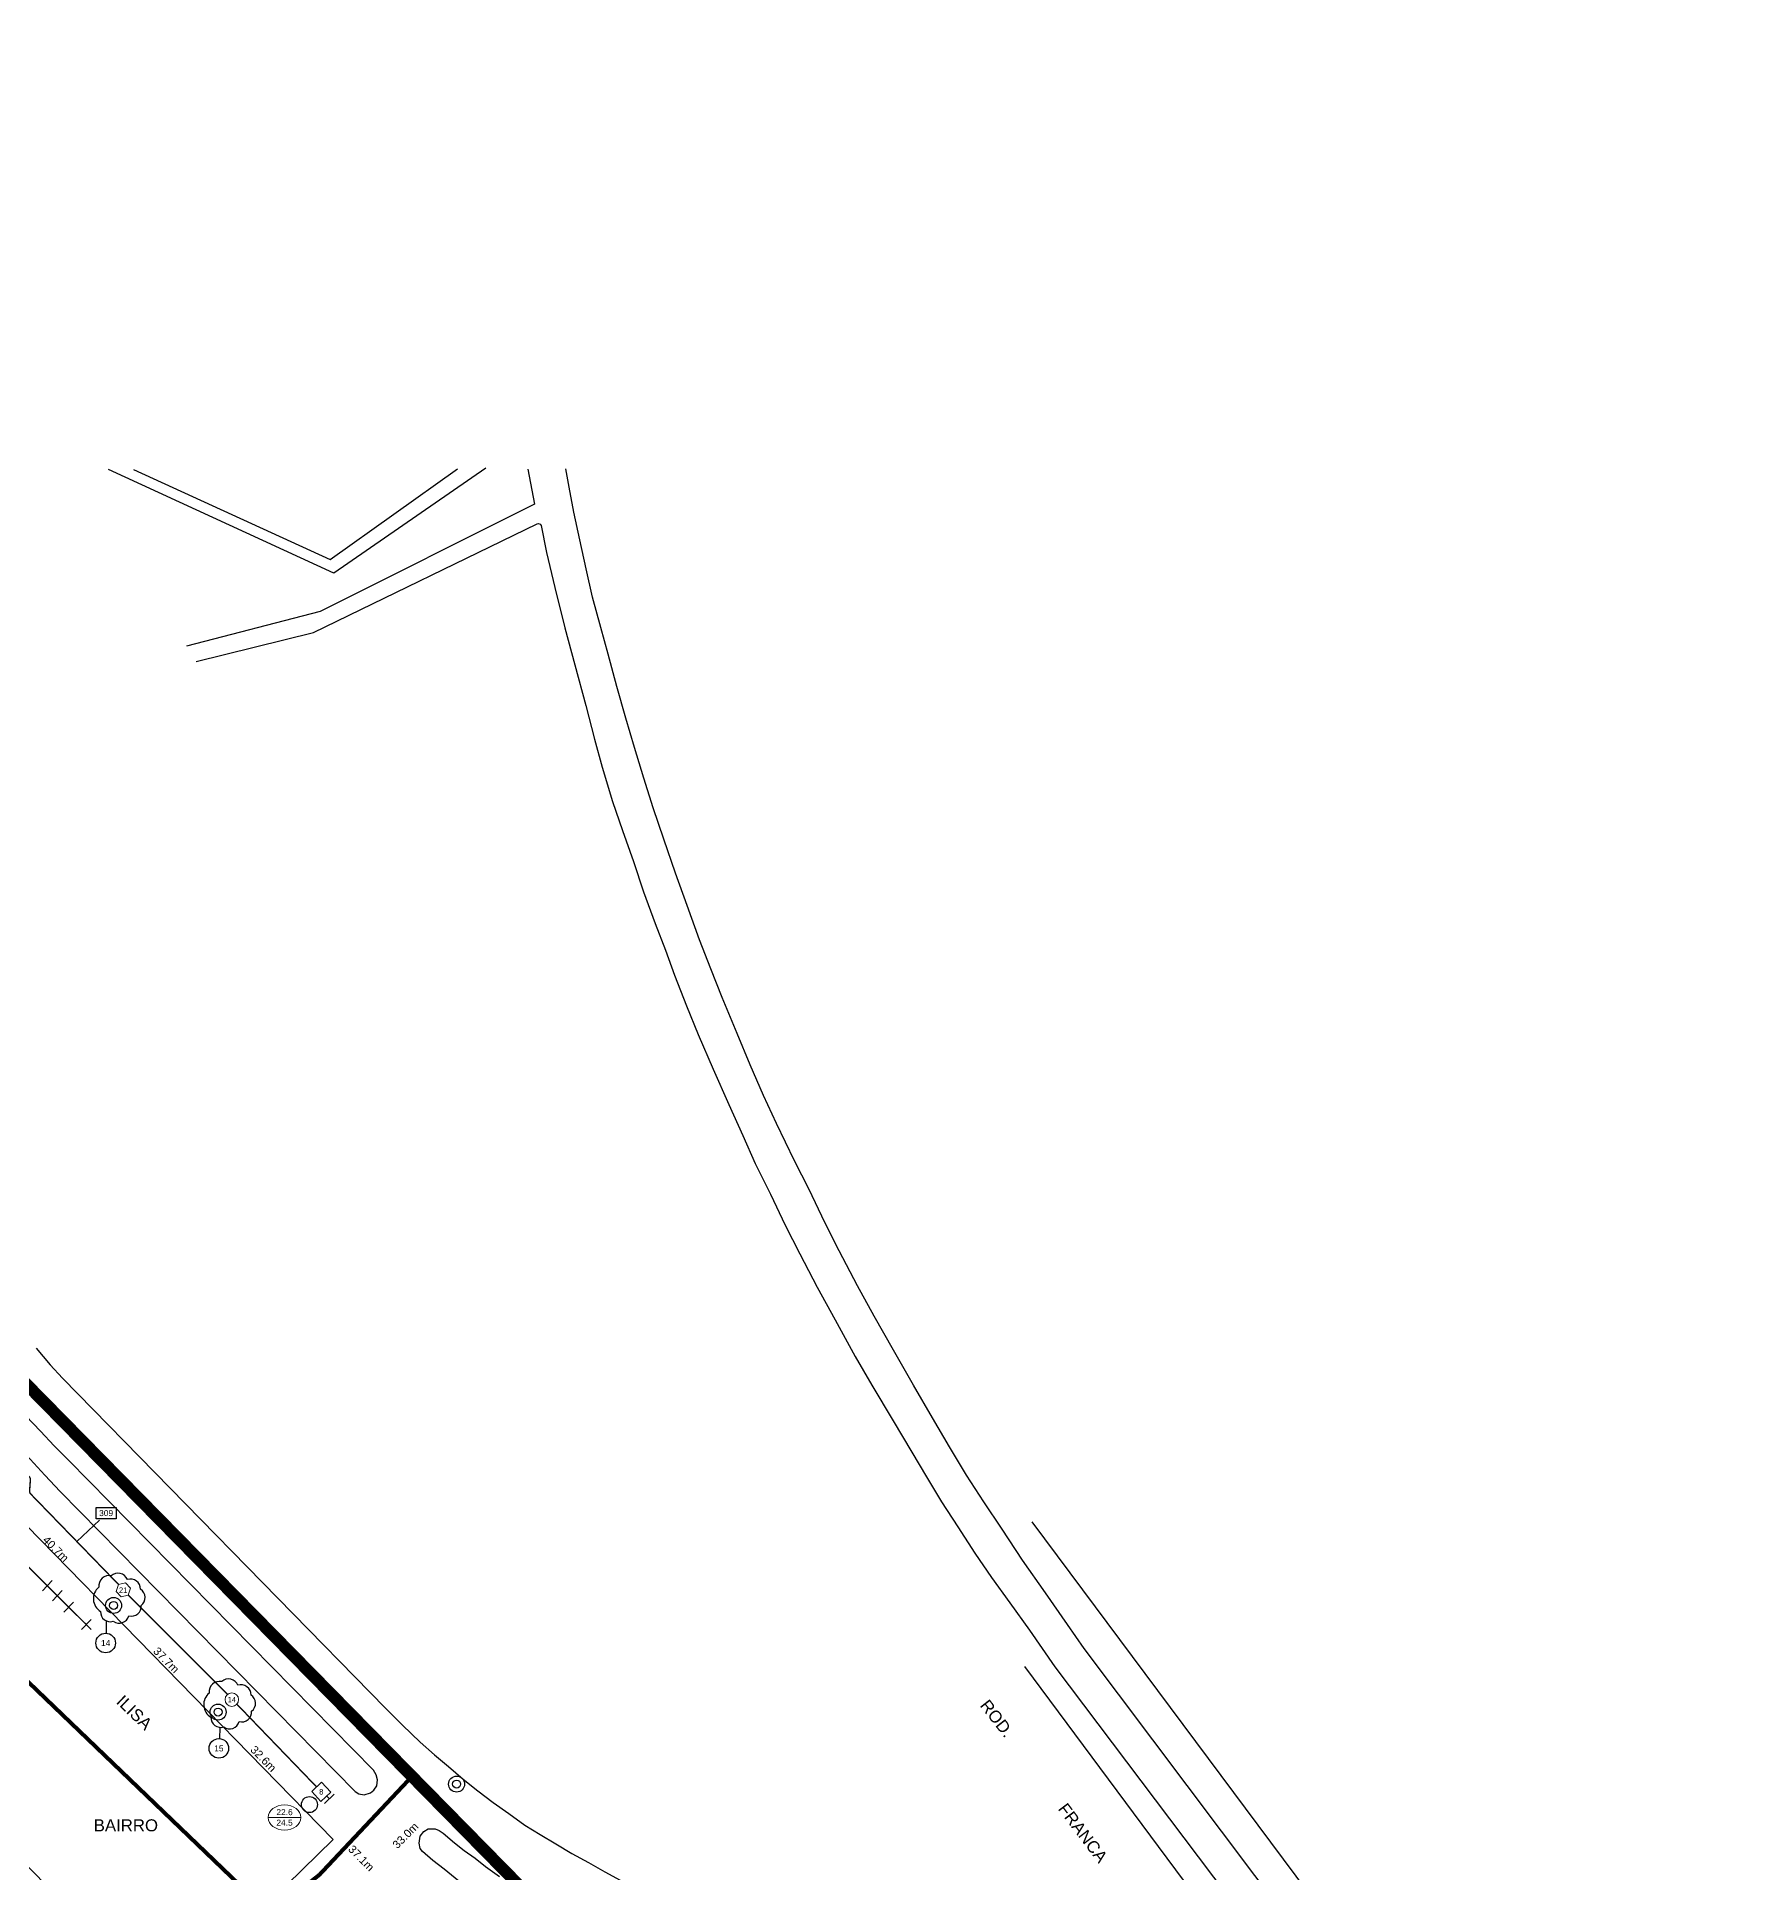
# Model space of a CAD drawing. Header units: inches. Extents: x 246034 to 247769, y 7726337 to 7727523.
# Drawn here: x 247135.7 to 247560.6, y 7727047.2 to 7727506.1 of the extents above; entities that cross this region are included whole.
import ezdxf
from ezdxf.enums import TextEntityAlignment as Align

# ---------------------------------------------------------------- set-up
doc = ezdxf.new("R2010")
doc.units = ezdxf.units.IN
doc.header["$LTSCALE"] = 6
doc.header["$MEASUREMENT"] = 0
doc.linetypes.add('DASHED', pattern=[0.75, 0.5, -0.25])
doc.linetypes.add('PHANTOMX2', pattern=[5, 2.5, -0.5, 0.5, -0.5, 0.5, -0.5])
for name, color, linetype in [('ALTERAÇÃO', 4, 'Continuous'), ('ANOTACOES', 6, 'Continuous'), ('DISTANCIA', 7, 'Continuous'), ('LIMITE', 5, 'PHANTOMX2'), ('NET-CBTR', 3, 'DASHED'), ('NET_UPGRADE', 7, 'Continuous'), ('POSTES', 1, 'Continuous'), ('QUADRAS', 7, 'Continuous'), ('RODOVIA', 3, 'Continuous'), ('RUAS', 7, 'Continuous')]:
    doc.layers.add(name, color=color, linetype=linetype)
doc.layers.add('NET-LIMCEL', color=9, linetype='PHANTOMX2', lineweight=50, true_color=0x808080)
doc.layers.add('NET-TAP', color=1, linetype='Continuous', lineweight=20)
doc.layers.add('NET-TERM', color=1, linetype='Continuous', lineweight=20)
doc.styles.add('Folhas_CAD', font='arial.ttf')
doc.styles.get("Standard").update_dxf_attribs({"font": 'arial.ttf'})
doc.dimstyles.get("Standard").update_dxf_attribs({"dimtxt": 0.18, "dimasz": 0.18, "dimexe": 0.18, "dimexo": 0.0625, "dimgap": 0.09, "dimtad": 0, "dimtih": 1, "dimtoh": 1, "dimdec": 4, "dimzin": 0, "dimdsep": 46, "dimtxsty": 'Standard', "dimcen": 0.09, "dimadec": 0, "dimazin": 0, "dimtfac": 1, "dimtdec": 4, "dimtofl": 0, "dimtmove": 0, "dimatfit": 3, "dimfxl": 1, "dimtolj": 1, "dimtzin": 0, "dimarcsym": 0})

# ---------------------------------------------------------------- blocks, each defined once
blk = doc.blocks.new('P_MAD')
at = {"layer": 'POSTES', "linetype": 'ByBlock'}
blk.add_circle((0, 0), 2, dxfattribs=at)
at = {"layer": 'POSTES', "flags": 1}
for tag, p in [('POSTE', (0.08, 2.76)), ('ASS', (-0.01, 2.33))]:
    blk.add_attdef(tag, text='', height=0.275, dxfattribs=at).set_placement(p, align=Align.MIDDLE)
blk = doc.blocks.new('P_C_TUB')
at = {"layer": 'POSTES', "linetype": 'ByBlock'}
for radius in [2, 1]:
    blk.add_circle((0, 0), radius, dxfattribs=at)
at = {"layer": 'POSTES', "flags": 1}
for tag, p in [('POSTE', (0.08, 2.76)), ('ASS', (-0.01, 2.33))]:
    blk.add_attdef(tag, text='', height=0.275, dxfattribs=at).set_placement(p, align=Align.MIDDLE)
blk = doc.blocks.new('TERMINAL')
blk.add_line((-1, 0), (0, 0))
blk.add_lwpolyline([(-1, -1.6875), (-1, 1.6875)])
blk = doc.blocks.new('TAP2')
at = {"color": 0}
blk.add_circle((1.69, 0), 1.69, dxfattribs=at)
blk.add_attdef('DBVAL', text='', height=1.35, dxfattribs=at).set_placement((1.69, 0), align=Align.MIDDLE)
blk = doc.blocks.new('TAP4')
blk.add_lwpolyline([(3.38, -1.69), (0, -1.69), (0, 1.69), (3.38, 1.69)], close=True)
at = {"color": 0}
blk.add_attdef('DBVAL', text='', height=1.35, dxfattribs=at).set_placement((1.69, 0), align=Align.MIDDLE)
blk = doc.blocks.new('TAP8')
blk.add_lwpolyline([(0.92, 1.59), (0, 0), (0.92, -1.59), (2.76, -1.59), (3.68, 0), (2.76, 1.59)], close=True)
blk.add_attdef('DBVAL', text='', height=1.35).set_placement((1.77, -0.06), align=Align.MIDDLE)
blk = doc.blocks.new('HI-LOW')
blk.add_lwpolyline([(-4.1, 0), (4.1, 0)])
blk.add_ellipse((0, 0), major_axis=(4.1, 0), ratio=0.768293)
for tag, p in [('END-HI', (0, 1.33)), ('END-LO', (0, -1.29))]:
    blk.add_attdef(tag, text='', height=1.5).set_placement(p, align=Align.MIDDLE_CENTER)
blk = doc.blocks.new('CX_CodUpgrade')
blk.add_circle((-0.13, 0.04), 2.45)
at = {"color": 1, "flags": 1}
for tag, p in [('RETIRAR1', (4.74, 11.47)), ('RETIRAR2', (4.74, 7.94)), ('NOVO1', (28.33, 11.47)), ('NOVO2', (28.33, 7.94)), ('RETIRAR3', (4.74, 4.42)), ('NOVO3', (28.33, 4.42)), ('RETIRAR4', (4.74, 0.89)), ('NOVO4', (28.33, 0.9)), ('RETIRAR5', (4.74, -2.63)), ('NOVO5', (28.33, -2.63)), ('RETIRAR6', (4.74, -6.15)), ('RETIRAR7', (4.74, -9.68)), ('NOVO6', (28.33, -6.15)), ('NOVO7', (28.33, -9.68)), ('RETIRAR8', (4.74, -13.2)), ('NOVO8', (28.33, -13.2)), ('RETIRAR9', (4.74, -16.73)), ('NOVO9', (28.33, -16.73))]:
    blk.add_attdef(tag, p, '', height=1.5, dxfattribs=at)
at = {"color": 7, "flags": 1}
for tag, p in [('ANTIGO1', (17.16, 11.46)), ('ANTIGO2', (17.16, 7.94)), ('ANTIGO3', (17.16, 4.41)), ('ANTIGO4', (17.16, 0.89)), ('ANTIGO5', (17.16, -2.63)), ('ANTIGO6', (17.16, -6.16)), ('ANTIGO7', (17.16, -9.68)), ('ANTIGO8', (17.16, -13.21)), ('ANTIGO9', (17.16, -16.73))]:
    blk.add_attdef(tag, p, '', height=1.5, dxfattribs=at)
at = {"color": 1}
blk.add_attdef('CODIGO', text='', height=1.5, dxfattribs=at).set_placement((-0.13, 0.04), align=Align.MIDDLE_CENTER)
blk = doc.blocks.new('CX_CodUpgradeCabo')
blk.add_lwpolyline([(-2.63, 1.45), (2.37, 1.45), (2.37, -1.4), (-2.63, -1.4)], close=True)
at = {"color": 1}
blk.add_attdef('CODIGO', text='', height=1.5, dxfattribs=at).set_placement((-0.13, 0.04), align=Align.MIDDLE_CENTER)
at = {"color": 1, "style": 'Folhas_CAD', "flags": 1}
for tag, p in [('SERVICO', (5.97, 0.89)), ('TIPO', (17.92, 0.89)), ('COMP', (25.22, 0.89))]:
    blk.add_attdef(tag, p, '', height=1.5, dxfattribs=at)
blk = doc.blocks.new('EXCLUIR_CABOdwg')
at = {"layer": 'ANOTACOES', "color": 4}
for points in [[(-1.24, 1.23), (1.24, -1.23)], [(-1.2, -1.28), (1.21, 1.29)]]:
    blk.add_lwpolyline(points, dxfattribs=at)

msp = doc.modelspace()

# ---------------------------------------------------------------- linework, layer by layer
at = {"layer": 'LIMITE', "linetype": 'Continuous', "const_width": 3}
msp.add_lwpolyline([(246803.54, 7727504.62), (247403.19, 7726894.55), (247432.45, 7726922.11), (247461.64, 7726867.48), (247475.54, 7726767.94), (247473.22, 7726695.02), (247472.76, 7726641.31), (247485.27, 7726556.59), (247405.99, 7726517.49), (247361.51, 7726563.79), (247112.71, 7726442.48), (247147.92, 7726399.42), (247053.32, 7726359.97)], dxfattribs=at)
at = {"layer": 'NET-CBTR'}
msp.add_lwpolyline([(247037.55, 7727201.24, 0.35, 0.35, 0), (247037.49, 7727201.48, 0.35, 0.35, -0.427207), (247037.88, 7727202.09, 0.35, 0.35, 0), (247038.76, 7727202.27, 0.35, 0.35, 0.14593), (247039.27, 7727202.54, 0.35, 0.35, 0), (247055.62, 7727218.71, 0.35, 0.35, 0), (247055.62, 7727218.71, 0.35, 0.35, -1.383418), (247057.61, 7727220.7, 0.35, 0.35, 0), (247058.36, 7727221.47, 0.35, 0.35, -0.419534), (247059.79, 7727221.47, 0.35, 0.35, 0), (247133.86, 7727146.14, 0.35, 0.35, -0.215505), (247134.14, 7727145.36, 0.35, 0.35, 0), (247133.94, 7727142.59, 0.35, 0.35, 0.213805), (247134.22, 7727141.82, 0.35, 0.35, 0), (247156.15, 7727119.22, 0, 0, 0)], format="xyseb", dxfattribs=at)
at = {"layer": 'NET-CBTR', "const_width": 0.35}
for points in [[(247121.92, 7727135.29), (247148.16, 7727109.12)], [(247158.63, 7727116.51), (247183.45, 7727091.73)], [(247185.75, 7727089.28), (247205.7, 7727068.58)]]:
    msp.add_lwpolyline(points, dxfattribs=at)
at = {"layer": 'NET-LIMCEL', "const_width": 1}
msp.add_lwpolyline([(247229.54, 7727071.21), (247206.4, 7727046.62), (247193.97, 7727036.86), (247096.02, 7727130.93), (247052.51, 7727088.33), (247116.45, 7727022.28), (247074.72, 7726976.43), (247004.75, 7727046.54), (246969.51, 7727018.43), (246928.96, 7727025.53), (246883.39, 7727015.47), (246853, 7727048.79), (246817.1, 7727015.92), (246699.87, 7727128.64), (246553, 7727281.82)], dxfattribs=at)
at = {"layer": 'NET_UPGRADE'}
for points in [[(247151.67, 7727112.44, 0.520567), (247151.67, 7727112.44, 0.520567), (247154.86, 7727110, 0.520567), (247158.74, 7727111.35, 0.520567), (247161.85, 7727113.95, 0.520567), (247161.68, 7727117.99, 0.520567), (247158.4, 7727120.43, 0.520567), (247154.36, 7727121.36, 0.520567), (247151.25, 7727118.5, 0.520567), (247151.67, 7727112.44)], [(247179.28, 7727086.01, 0.520567), (247179.28, 7727086.01, 0.520567), (247182.48, 7727083.57, 0.520567), (247186.35, 7727084.91, 0.520567), (247189.46, 7727087.52, 0.520567), (247189.3, 7727091.56, 0.520567), (247186.01, 7727094, 0.520567), (247181.97, 7727094.92, 0.520567), (247178.86, 7727092.06, 0.520567), (247179.28, 7727086.01)]]:
    msp.add_lwpolyline(points, format="xyb", close=True, dxfattribs=at)
at = {"layer": 'QUADRAS', "linetype": 'ByBlock'}
for points in [[(247248.03, 7727398.26), (247210.02, 7727372), (247153.67, 7727397.93)], [(247159.95, 7727397.91), (247209.07, 7727375.46), (247240.88, 7727398.1)], [(247260.14, 7727389.26), (247206.57, 7727362.45), (247173.19, 7727353.72)], [(247175.61, 7727349.92), (247204.92, 7727357.17), (247260.82, 7727384.33), (247261.19, 7727384.39), (247261.57, 7727384.29), (247261.8, 7727383.92)], [(247135.57, 7727178.25), (247139.11, 7727174.09), (247142.18, 7727170.79), (247222.95, 7727088.26), (247227.2, 7727084.05), (247231.57, 7727079.76), (247235.14, 7727076.57), (247238.7, 7727073.7), (247242.34, 7727070.51), (247246.03, 7727067.61), (247249.84, 7727064.67), (247253.73, 7727061.95), (247257.74, 7727059.03), (247261.58, 7727056.66), (247265.52, 7727054.32), (247269.53, 7727051.97), (247273.69, 7727049.68), (247277.75, 7727047.39), (247282.54, 7727044.8)], [(247105.32, 7727077.54), (247167.39, 7727013.96), (247209.82, 7727055.47), (247105.27, 7727162.45)], [(247133.15, 7727151.48), (247137.75, 7727146.53), (247141.57, 7727142.46), (247215.31, 7727067.46), (247216.29, 7727066.89), (247217.62, 7727066.65), (247219.21, 7727067.1), (247220.01, 7727067.76), (247220.73, 7727068.88), (247220.95, 7727070.32), (247220.61, 7727071.64), (247219.96, 7727072.78), (247143.68, 7727150.29), (247140.12, 7727153.86), (247136.7, 7727157.5), (247133, 7727161.39)], [(247232.18, 7727052.46), (247231.61, 7727053.18), (247231.37, 7727054.49), (247231.61, 7727056.24), (247232.53, 7727057.46), (247233.6, 7727058.14), (247235.3, 7727058.12), (247236.36, 7727057.73), (247237.36, 7727057.04), (247240.17, 7727054.64), (247242.58, 7727052.68), (247245.31, 7727050.76), (247247.95, 7727048.73), (247251.46, 7727046.21)], [(247241.27, 7727045.01), (247237.56, 7727048), (247234.72, 7727050.23), (247232.18, 7727052.46)]]:
    msp.add_lwpolyline(points, dxfattribs=at)
at = {"layer": 'RODOVIA', "linetype": 'ByBlock'}
for points in [[(247258.52, 7727398.01), (247260.14, 7727389.26)], [(247551.62, 7726898.34), (247397.61, 7727103.18), (247393.38, 7727109.23), (247387.9, 7727117.07), (247382.13, 7727125.26), (247377.12, 7727133.02), (247372.48, 7727139.82), (247368.15, 7727146.55), (247363.92, 7727153.59), (247359.66, 7727160.84), (247354.96, 7727168.98), (247349.9, 7727177.79), (247345.08, 7727186.23), (247340.94, 7727193.83), (247336.32, 7727202.62), (247332.74, 7727209.72), (247328.82, 7727217.92), (247325.16, 7727225.14), (247320.69, 7727234.45), (247317.43, 7727241.41), (247314.09, 7727249.06), (247310.85, 7727256.91), (247307.06, 7727265.97), (247304.25, 7727273.08), (247301.41, 7727280.36), (247298.32, 7727288.93), (247295.45, 7727296.98), (247292.51, 7727305.53), (247289.87, 7727313.34), (247287.51, 7727320.77), (247285.15, 7727328.42), (247282.98, 7727335.8), (247280.72, 7727343.71), (247278.55, 7727351.74), (247276.72, 7727358.45), (247274.66, 7727365.98), (247273.05, 7727373.09), (247271.54, 7727380.33), (247270, 7727387.27), (247268.82, 7727393.49), (247268.02, 7727398.06)], [(247261.8, 7727383.92), (247263.2, 7727377.18), (247265.25, 7727368.4), (247267.75, 7727358.31), (247270.22, 7727349.08), (247272.97, 7727338.89), (247275.19, 7727330.49), (247277.12, 7727323.5), (247279.69, 7727314.95), (247282.18, 7727307.65), (247284.89, 7727299.92), (247287.45, 7727292.36), (247290.32, 7727284.41), (247292.93, 7727277.75), (247295.21, 7727271.52), (247298.15, 7727263.84), (247301.06, 7727256.68), (247304.82, 7727248.04), (247308.77, 7727239.17), (247312.23, 7727231.42), (247315.34, 7727224.47), (247319.18, 7727216.8), (247322.84, 7727209.02), (247326.48, 7727201.85), (247330.87, 7727193.48), (247335.34, 7727185.34), (247340.36, 7727176.18), (247344.52, 7727169), (247349.84, 7727160.07), (247354.52, 7727152.3), (247358.18, 7727146.07), (247361.94, 7727139.84), (247365.99, 7727133.59), (247370.27, 7727127.06), (247374.4, 7727120.94), (247379.01, 7727114.59), (247383.94, 7727107.74), (247390.29, 7727098.61), (247541.22, 7726898.43)], [(247384.53, 7727134.85), (247560.62, 7726898.56)], [(247531.57, 7726898.26), (247382.74, 7727098.65)]]:
    msp.add_lwpolyline(points, dxfattribs=at)

# ---------------------------------------------------------------- block references
at = {"layer": 'ALTERAÇÃO'}
for p in [(247138.39, 7727118.86), (247140.84, 7727116.42), (247143.74, 7727113.52), (247148.1, 7727109.18)]:
    msp.add_blockref('EXCLUIR_CABOdwg', p, dxfattribs=at)
at = {"layer": 'NET-TAP'}
ref = msp.add_blockref('TAP8', (247155.59, 7727117.47), dxfattribs=dict(at, rotation=12.37595687925689))
ref.add_attrib('DBVAL', '21', dxfattribs={"layer": '0', "height": 1.35}).set_placement((247157.33, 7727117.79), align=Align.MIDDLE)
msp.add_blockref('TAP2', (247182.81, 7727090.41), dxfattribs=at).add_auto_attribs({'DBVAL': '14'})
ref = msp.add_blockref('TAP4', (247205.63, 7727066.2), dxfattribs=dict(at, rotation=43.37999401571952))
ref.add_attrib('DBVAL', '8', dxfattribs={"layer": '0', "color": 0, "height": 1.35}).set_placement((247206.86, 7727067.36), align=Align.MIDDLE)
at = {"layer": 'NET-TERM', "rotation": 134.8444081644913}
msp.add_blockref('TERMINAL', (247208.19, 7727066.32), dxfattribs=at)
at = {"layer": 'NET-TERM'}
msp.add_blockref('HI-LOW', (247197.68, 7727060.95), dxfattribs=at).add_auto_attribs({'END-HI': '22.6', 'END-LO': '24.5'})
at = {"layer": 'NET_UPGRADE'}
for name, p, values in [('CX_CodUpgradeCabo', (247153.2, 7727137), {'CODIGO': '309'}), ('CX_CodUpgrade', (247153.09, 7727104.52), {'CODIGO': '14'}), ('CX_CodUpgrade', (247181.39, 7727078.18), {'CODIGO': '15'})]:
    msp.add_blockref(name, p, dxfattribs=at).add_auto_attribs(values)
at = {"layer": 'POSTES', "linetype": 'ByBlock'}
for name, p in [('P_C_TUB', (247154.94, 7727113.95)), ('P_C_TUB', (247181.07, 7727087.3)), ('P_C_TUB', (247240.7, 7727069.3)), ('P_MAD', (247203.91, 7727064.16))]:
    msp.add_blockref(name, p, dxfattribs=at)

# ---------------------------------------------------------------- texts
at = {"layer": 'DISTANCIA'}
for s, rotation, p in [('40.7m', 315.0156, (247140.5, 7727128.1)), ('37.7m', 314.5912, (247168.12, 7727100.29)), ('32.6m', 314.5259, (247192.4, 7727075.64)), ('33.0m', 45.1928, (247227.9, 7727056.44)), ('37.1m', 314.5848, (247216.87, 7727050.78))]:
    msp.add_text(s, height=2, rotation=rotation, dxfattribs=at).set_placement(p, align=Align.MIDDLE)
at = {"layer": 'RODOVIA', "linetype": 'ByBlock'}
for s, rotation, p in [('ROD.', 308, (247371.37, 7727088.91)), ('FRANCA', 307, (247390.89, 7727063.07))]:
    msp.add_text(s, height=3, rotation=rotation, dxfattribs=at).set_placement(p)
at = {"layer": 'RUAS', "linetype": 'ByBlock'}
msp.add_text('ILISA', height=3, rotation=316, dxfattribs=at).set_placement((247155.41, 7727089.68))
msp.add_text('BAIRRO', height=3, dxfattribs=at).set_placement((247149.98, 7727057.49))

# ---------------------------------------------------------------- leaders
at = {"layer": 'NET_UPGRADE'}
for points in [[(247145.76, 7727129.98), (247151.38, 7727135.29)], [(247153.09, 7727109.92), (247153.09, 7727106.97)], [(247181.54, 7727083.48), (247181.46, 7727080.62)]]:
    msp.add_leader(points, dimstyle='Standard', dxfattribs=at)

doc.saveas('drawing.dxf')
